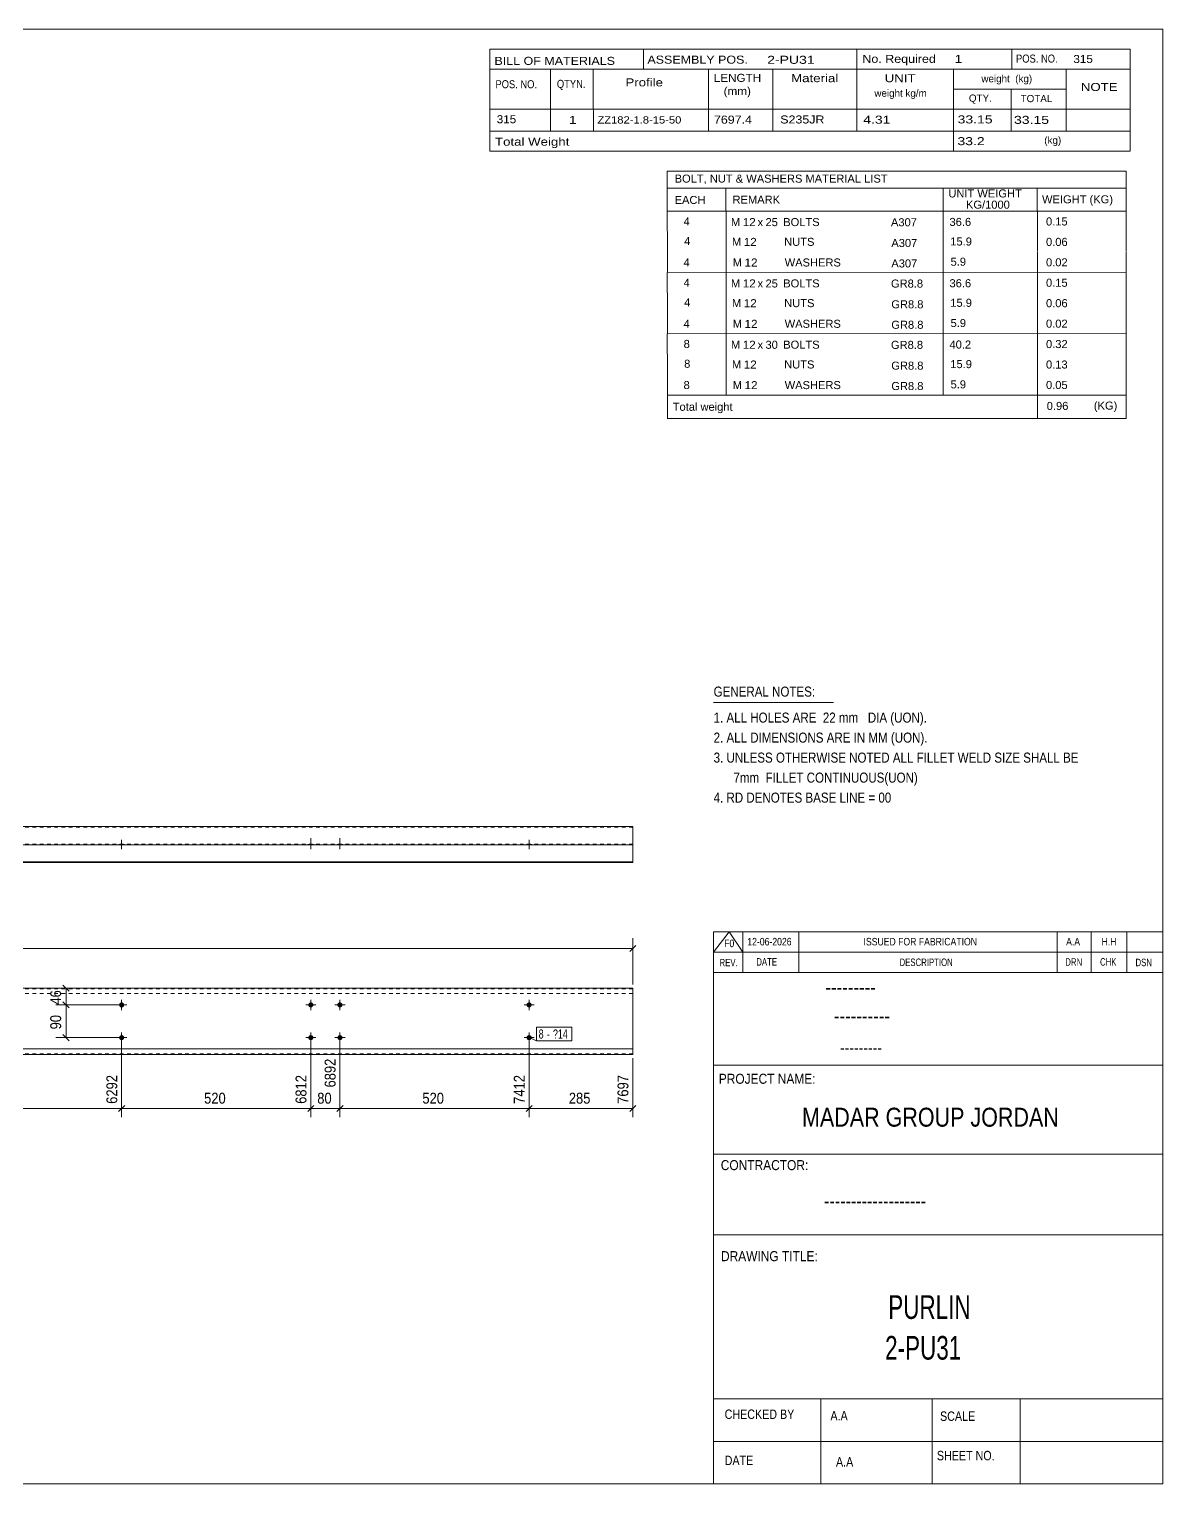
# Model space of a CAD drawing. Header units: millimetres. Extents: x 2 to 579, y 1 to 405.
# Drawn here: x 267.3 to 579, y 5 to 405 of the extents above; entities that cross this region are included whole.
import ezdxf

# ---------------------------------------------------------------- set-up
doc = ezdxf.new("R2010")
doc.units = ezdxf.units.MM
doc.linetypes.add('XKITLINE00', pattern=[0])
doc.linetypes.add('XKITLINE01', pattern=[4, 1, -1, 1, -1])
for name, color, linetype, lineweight in [('Bolt', 3, 'Continuous', 0), ('BoltMark', 7, 'Continuous', 0), ('Dimensions', 7, 'Continuous', 0), ('DrawingSheet', 5, 'Continuous', 0), ('OtherObjectType', 7, 'Continuous', 0), ('Part', 2, 'Continuous', 0)]:
    doc.layers.add(name, color=color, linetype=linetype, lineweight=lineweight)
doc.styles.add('@ARIAL_UNICODE_MS_BOLD', font='ARIAL.TTF')
doc.styles.add('ARIAL', font='ARIAL.TTF')
doc.styles.add('ARIAL_NARROW', font='ARIALN.TTF')
doc.styles.add('COMIC_SANS_MS_BOLD', font='COMICBD.TTF')
doc.styles.add('SWIS721_EX_BT', font='ARIAL.TTF')
doc.styles.add('SWISSE', font='ARIAL.TTF')

# ---------------------------------------------------------------- blocks, each defined once
blk = doc.blocks.new('*A4')
at = {"layer": 'Bolt'}
for points in [[(345.48, 136.67), (345.48, 136.63), (345.47, 136.6), (345.47, 136.56), (345.46, 136.53), (345.45, 136.5), (345.44, 136.46), (345.43, 136.43), (345.41, 136.4), (345.4, 136.37), (345.38, 136.34), (345.36, 136.31), (345.34, 136.28), (345.32, 136.26), (345.3, 136.23), (345.27, 136.2), (345.25, 136.18), (345.22, 136.16), (345.2, 136.14), (345.17, 136.12), (345.14, 136.1), (345.11, 136.08), (345.08, 136.07), (345.05, 136.05), (345.01, 136.04), (344.98, 136.03), (344.95, 136.02), (344.92, 136.01), (344.88, 136.01), (344.85, 136), (344.81, 136), (344.78, 136), (344.74, 136), (344.71, 136), (344.68, 136.01), (344.64, 136.01), (344.61, 136.02), (344.58, 136.03), (344.54, 136.04), (344.51, 136.05), (344.48, 136.07), (344.45, 136.08), (344.42, 136.1), (344.39, 136.12), (344.36, 136.14), (344.33, 136.16), (344.31, 136.18), (344.28, 136.2), (344.26, 136.23), (344.24, 136.26), (344.22, 136.28), (344.2, 136.31), (344.18, 136.34), (344.16, 136.37), (344.15, 136.4), (344.13, 136.43), (344.12, 136.46), (344.11, 136.5), (344.1, 136.53), (344.09, 136.56), (344.09, 136.6), (344.08, 136.63), (344.08, 136.67), (344.08, 136.7), (344.08, 136.73), (344.08, 136.77), (344.09, 136.8), (344.09, 136.84), (344.1, 136.87), (344.11, 136.9), (344.12, 136.94), (344.13, 136.97), (344.15, 137), (344.16, 137.03), (344.18, 137.06), (344.2, 137.09), (344.22, 137.12), (344.24, 137.14), (344.26, 137.17), (344.28, 137.19), (344.31, 137.22), (344.33, 137.24), (344.36, 137.26), (344.39, 137.28), (344.42, 137.3), (344.45, 137.32), (344.48, 137.33), (344.51, 137.35), (344.54, 137.36), (344.58, 137.37), (344.61, 137.38), (344.64, 137.39), (344.68, 137.39), (344.71, 137.4), (344.74, 137.4), (344.78, 137.4), (344.81, 137.4), (344.85, 137.4), (344.88, 137.39), (344.92, 137.39), (344.95, 137.38), (344.98, 137.37), (345.01, 137.36), (345.05, 137.35), (345.08, 137.33), (345.11, 137.32), (345.14, 137.3), (345.17, 137.28), (345.2, 137.26), (345.22, 137.24), (345.25, 137.22), (345.27, 137.19), (345.3, 137.17), (345.32, 137.14), (345.34, 137.12), (345.36, 137.09), (345.38, 137.06), (345.4, 137.03), (345.41, 137), (345.43, 136.97), (345.44, 136.94), (345.45, 136.9), (345.46, 136.87), (345.47, 136.84), (345.47, 136.8), (345.48, 136.77), (345.48, 136.73), (345.48, 136.7)], [(353.48, 136.67), (353.48, 136.63), (353.47, 136.6), (353.47, 136.56), (353.46, 136.53), (353.45, 136.5), (353.44, 136.46), (353.43, 136.43), (353.41, 136.4), (353.4, 136.37), (353.38, 136.34), (353.36, 136.31), (353.34, 136.28), (353.32, 136.26), (353.3, 136.23), (353.27, 136.2), (353.25, 136.18), (353.22, 136.16), (353.2, 136.14), (353.17, 136.12), (353.14, 136.1), (353.11, 136.08), (353.08, 136.07), (353.05, 136.05), (353.01, 136.04), (352.98, 136.03), (352.95, 136.02), (352.92, 136.01), (352.88, 136.01), (352.85, 136), (352.81, 136), (352.78, 136), (352.74, 136), (352.71, 136), (352.68, 136.01), (352.64, 136.01), (352.61, 136.02), (352.58, 136.03), (352.54, 136.04), (352.51, 136.05), (352.48, 136.07), (352.45, 136.08), (352.42, 136.1), (352.39, 136.12), (352.36, 136.14), (352.33, 136.16), (352.31, 136.18), (352.28, 136.2), (352.26, 136.23), (352.24, 136.26), (352.22, 136.28), (352.2, 136.31), (352.18, 136.34), (352.16, 136.37), (352.15, 136.4), (352.13, 136.43), (352.12, 136.46), (352.11, 136.5), (352.1, 136.53), (352.09, 136.56), (352.09, 136.6), (352.08, 136.63), (352.08, 136.67), (352.08, 136.7), (352.08, 136.73), (352.08, 136.77), (352.09, 136.8), (352.09, 136.84), (352.1, 136.87), (352.11, 136.9), (352.12, 136.94), (352.13, 136.97), (352.15, 137), (352.16, 137.03), (352.18, 137.06), (352.2, 137.09), (352.22, 137.12), (352.24, 137.14), (352.26, 137.17), (352.28, 137.19), (352.31, 137.22), (352.33, 137.24), (352.36, 137.26), (352.39, 137.28), (352.42, 137.3), (352.45, 137.32), (352.48, 137.33), (352.51, 137.35), (352.54, 137.36), (352.58, 137.37), (352.61, 137.38), (352.64, 137.39), (352.68, 137.39), (352.71, 137.4), (352.74, 137.4), (352.78, 137.4), (352.81, 137.4), (352.85, 137.4), (352.88, 137.39), (352.92, 137.39), (352.95, 137.38), (352.98, 137.37), (353.01, 137.36), (353.05, 137.35), (353.08, 137.33), (353.11, 137.32), (353.14, 137.3), (353.17, 137.28), (353.2, 137.26), (353.22, 137.24), (353.25, 137.22), (353.27, 137.19), (353.3, 137.17), (353.32, 137.14), (353.34, 137.12), (353.36, 137.09), (353.38, 137.06), (353.4, 137.03), (353.41, 137), (353.43, 136.97), (353.44, 136.94), (353.45, 136.9), (353.46, 136.87), (353.47, 136.84), (353.47, 136.8), (353.48, 136.77), (353.48, 136.73), (353.48, 136.7)], [(345.48, 127.67), (345.48, 127.63), (345.47, 127.6), (345.47, 127.56), (345.46, 127.53), (345.45, 127.5), (345.44, 127.46), (345.43, 127.43), (345.41, 127.4), (345.4, 127.37), (345.38, 127.34), (345.36, 127.31), (345.34, 127.28), (345.32, 127.26), (345.3, 127.23), (345.27, 127.2), (345.25, 127.18), (345.22, 127.16), (345.2, 127.14), (345.17, 127.12), (345.14, 127.1), (345.11, 127.08), (345.08, 127.07), (345.05, 127.05), (345.01, 127.04), (344.98, 127.03), (344.95, 127.02), (344.92, 127.01), (344.88, 127.01), (344.85, 127), (344.81, 127), (344.78, 127), (344.74, 127), (344.71, 127), (344.68, 127.01), (344.64, 127.01), (344.61, 127.02), (344.58, 127.03), (344.54, 127.04), (344.51, 127.05), (344.48, 127.07), (344.45, 127.08), (344.42, 127.1), (344.39, 127.12), (344.36, 127.14), (344.33, 127.16), (344.31, 127.18), (344.28, 127.2), (344.26, 127.23), (344.24, 127.26), (344.22, 127.28), (344.2, 127.31), (344.18, 127.34), (344.16, 127.37), (344.15, 127.4), (344.13, 127.43), (344.12, 127.46), (344.11, 127.5), (344.1, 127.53), (344.09, 127.56), (344.09, 127.6), (344.08, 127.63), (344.08, 127.67), (344.08, 127.7), (344.08, 127.73), (344.08, 127.77), (344.09, 127.8), (344.09, 127.84), (344.1, 127.87), (344.11, 127.9), (344.12, 127.94), (344.13, 127.97), (344.15, 128), (344.16, 128.03), (344.18, 128.06), (344.2, 128.09), (344.22, 128.12), (344.24, 128.14), (344.26, 128.17), (344.28, 128.19), (344.31, 128.22), (344.33, 128.24), (344.36, 128.26), (344.39, 128.28), (344.42, 128.3), (344.45, 128.32), (344.48, 128.33), (344.51, 128.35), (344.54, 128.36), (344.58, 128.37), (344.61, 128.38), (344.64, 128.39), (344.68, 128.39), (344.71, 128.4), (344.74, 128.4), (344.78, 128.4), (344.81, 128.4), (344.85, 128.4), (344.88, 128.39), (344.92, 128.39), (344.95, 128.38), (344.98, 128.37), (345.01, 128.36), (345.05, 128.35), (345.08, 128.33), (345.11, 128.32), (345.14, 128.3), (345.17, 128.28), (345.2, 128.26), (345.22, 128.24), (345.25, 128.22), (345.27, 128.19), (345.3, 128.17), (345.32, 128.14), (345.34, 128.12), (345.36, 128.09), (345.38, 128.06), (345.4, 128.03), (345.41, 128), (345.43, 127.97), (345.44, 127.94), (345.45, 127.9), (345.46, 127.87), (345.47, 127.84), (345.47, 127.8), (345.48, 127.77), (345.48, 127.73), (345.48, 127.7)], [(353.48, 127.67), (353.48, 127.63), (353.47, 127.6), (353.47, 127.56), (353.46, 127.53), (353.45, 127.5), (353.44, 127.46), (353.43, 127.43), (353.41, 127.4), (353.4, 127.37), (353.38, 127.34), (353.36, 127.31), (353.34, 127.28), (353.32, 127.26), (353.3, 127.23), (353.27, 127.2), (353.25, 127.18), (353.22, 127.16), (353.2, 127.14), (353.17, 127.12), (353.14, 127.1), (353.11, 127.08), (353.08, 127.07), (353.05, 127.05), (353.01, 127.04), (352.98, 127.03), (352.95, 127.02), (352.92, 127.01), (352.88, 127.01), (352.85, 127), (352.81, 127), (352.78, 127), (352.74, 127), (352.71, 127), (352.68, 127.01), (352.64, 127.01), (352.61, 127.02), (352.58, 127.03), (352.54, 127.04), (352.51, 127.05), (352.48, 127.07), (352.45, 127.08), (352.42, 127.1), (352.39, 127.12), (352.36, 127.14), (352.33, 127.16), (352.31, 127.18), (352.28, 127.2), (352.26, 127.23), (352.24, 127.26), (352.22, 127.28), (352.2, 127.31), (352.18, 127.34), (352.16, 127.37), (352.15, 127.4), (352.13, 127.43), (352.12, 127.46), (352.11, 127.5), (352.1, 127.53), (352.09, 127.56), (352.09, 127.6), (352.08, 127.63), (352.08, 127.67), (352.08, 127.7), (352.08, 127.73), (352.08, 127.77), (352.09, 127.8), (352.09, 127.84), (352.1, 127.87), (352.11, 127.9), (352.12, 127.94), (352.13, 127.97), (352.15, 128), (352.16, 128.03), (352.18, 128.06), (352.2, 128.09), (352.22, 128.12), (352.24, 128.14), (352.26, 128.17), (352.28, 128.19), (352.31, 128.22), (352.33, 128.24), (352.36, 128.26), (352.39, 128.28), (352.42, 128.3), (352.45, 128.32), (352.48, 128.33), (352.51, 128.35), (352.54, 128.36), (352.58, 128.37), (352.61, 128.38), (352.64, 128.39), (352.68, 128.39), (352.71, 128.4), (352.74, 128.4), (352.78, 128.4), (352.81, 128.4), (352.85, 128.4), (352.88, 128.39), (352.92, 128.39), (352.95, 128.38), (352.98, 128.37), (353.01, 128.36), (353.05, 128.35), (353.08, 128.33), (353.11, 128.32), (353.14, 128.3), (353.17, 128.28), (353.2, 128.26), (353.22, 128.24), (353.25, 128.22), (353.27, 128.19), (353.3, 128.17), (353.32, 128.14), (353.34, 128.12), (353.36, 128.09), (353.38, 128.06), (353.4, 128.03), (353.41, 128), (353.43, 127.97), (353.44, 127.94), (353.45, 127.9), (353.46, 127.87), (353.47, 127.84), (353.47, 127.8), (353.48, 127.77), (353.48, 127.73), (353.48, 127.7)]]:
    blk.add_hatch(color=3, dxfattribs=at).paths.add_polyline_path(points, flags=17)
at = {"layer": 'Bolt', "color": 3, "linetype": 'XKITLINE00', "lineweight": 0}
for p, q in [((346.18, 136.7), (343.38, 136.7)), ((344.78, 138.1), (344.78, 135.3)), ((354.18, 136.7), (351.38, 136.7)), ((352.78, 138.1), (352.78, 135.3)), ((344.78, 129.1), (344.78, 126.3)), ((352.78, 129.1), (352.78, 126.3)), ((346.18, 127.7), (343.38, 127.7)), ((354.18, 127.7), (351.38, 127.7))]:
    blk.add_line(p, q, dxfattribs=at)
blk = doc.blocks.new('*A5')
at = {"layer": 'Bolt'}
for points in [[(293.48, 136.67), (293.48, 136.63), (293.47, 136.6), (293.47, 136.56), (293.46, 136.53), (293.45, 136.5), (293.44, 136.46), (293.43, 136.43), (293.41, 136.4), (293.4, 136.37), (293.38, 136.34), (293.36, 136.31), (293.34, 136.28), (293.32, 136.26), (293.3, 136.23), (293.27, 136.2), (293.25, 136.18), (293.22, 136.16), (293.2, 136.14), (293.17, 136.12), (293.14, 136.1), (293.11, 136.08), (293.08, 136.07), (293.05, 136.05), (293.01, 136.04), (292.98, 136.03), (292.95, 136.02), (292.92, 136.01), (292.88, 136.01), (292.85, 136), (292.81, 136), (292.78, 136), (292.74, 136), (292.71, 136), (292.68, 136.01), (292.64, 136.01), (292.61, 136.02), (292.58, 136.03), (292.54, 136.04), (292.51, 136.05), (292.48, 136.07), (292.45, 136.08), (292.42, 136.1), (292.39, 136.12), (292.36, 136.14), (292.33, 136.16), (292.31, 136.18), (292.28, 136.2), (292.26, 136.23), (292.24, 136.26), (292.22, 136.28), (292.2, 136.31), (292.18, 136.34), (292.16, 136.37), (292.15, 136.4), (292.13, 136.43), (292.12, 136.46), (292.11, 136.5), (292.1, 136.53), (292.09, 136.56), (292.09, 136.6), (292.08, 136.63), (292.08, 136.67), (292.08, 136.7), (292.08, 136.73), (292.08, 136.77), (292.09, 136.8), (292.09, 136.84), (292.1, 136.87), (292.11, 136.9), (292.12, 136.94), (292.13, 136.97), (292.15, 137), (292.16, 137.03), (292.18, 137.06), (292.2, 137.09), (292.22, 137.12), (292.24, 137.14), (292.26, 137.17), (292.28, 137.19), (292.31, 137.22), (292.33, 137.24), (292.36, 137.26), (292.39, 137.28), (292.42, 137.3), (292.45, 137.32), (292.48, 137.33), (292.51, 137.35), (292.54, 137.36), (292.58, 137.37), (292.61, 137.38), (292.64, 137.39), (292.68, 137.39), (292.71, 137.4), (292.74, 137.4), (292.78, 137.4), (292.81, 137.4), (292.85, 137.4), (292.88, 137.39), (292.92, 137.39), (292.95, 137.38), (292.98, 137.37), (293.01, 137.36), (293.05, 137.35), (293.08, 137.33), (293.11, 137.32), (293.14, 137.3), (293.17, 137.28), (293.2, 137.26), (293.22, 137.24), (293.25, 137.22), (293.27, 137.19), (293.3, 137.17), (293.32, 137.14), (293.34, 137.12), (293.36, 137.09), (293.38, 137.06), (293.4, 137.03), (293.41, 137), (293.43, 136.97), (293.44, 136.94), (293.45, 136.9), (293.46, 136.87), (293.47, 136.84), (293.47, 136.8), (293.48, 136.77), (293.48, 136.73), (293.48, 136.7)], [(405.48, 136.67), (405.48, 136.63), (405.47, 136.6), (405.47, 136.56), (405.46, 136.53), (405.45, 136.5), (405.44, 136.46), (405.43, 136.43), (405.41, 136.4), (405.4, 136.37), (405.38, 136.34), (405.36, 136.31), (405.34, 136.28), (405.32, 136.26), (405.3, 136.23), (405.27, 136.2), (405.25, 136.18), (405.22, 136.16), (405.2, 136.14), (405.17, 136.12), (405.14, 136.1), (405.11, 136.08), (405.08, 136.07), (405.05, 136.05), (405.01, 136.04), (404.98, 136.03), (404.95, 136.02), (404.92, 136.01), (404.88, 136.01), (404.85, 136), (404.81, 136), (404.78, 136), (404.74, 136), (404.71, 136), (404.68, 136.01), (404.64, 136.01), (404.61, 136.02), (404.58, 136.03), (404.54, 136.04), (404.51, 136.05), (404.48, 136.07), (404.45, 136.08), (404.42, 136.1), (404.39, 136.12), (404.36, 136.14), (404.33, 136.16), (404.31, 136.18), (404.28, 136.2), (404.26, 136.23), (404.24, 136.26), (404.22, 136.28), (404.2, 136.31), (404.18, 136.34), (404.16, 136.37), (404.15, 136.4), (404.13, 136.43), (404.12, 136.46), (404.11, 136.5), (404.1, 136.53), (404.09, 136.56), (404.09, 136.6), (404.08, 136.63), (404.08, 136.67), (404.08, 136.7), (404.08, 136.73), (404.08, 136.77), (404.09, 136.8), (404.09, 136.84), (404.1, 136.87), (404.11, 136.9), (404.12, 136.94), (404.13, 136.97), (404.15, 137), (404.16, 137.03), (404.18, 137.06), (404.2, 137.09), (404.22, 137.12), (404.24, 137.14), (404.26, 137.17), (404.28, 137.19), (404.31, 137.22), (404.33, 137.24), (404.36, 137.26), (404.39, 137.28), (404.42, 137.3), (404.45, 137.32), (404.48, 137.33), (404.51, 137.35), (404.54, 137.36), (404.58, 137.37), (404.61, 137.38), (404.64, 137.39), (404.68, 137.39), (404.71, 137.4), (404.74, 137.4), (404.78, 137.4), (404.81, 137.4), (404.85, 137.4), (404.88, 137.39), (404.92, 137.39), (404.95, 137.38), (404.98, 137.37), (405.01, 137.36), (405.05, 137.35), (405.08, 137.33), (405.11, 137.32), (405.14, 137.3), (405.17, 137.28), (405.2, 137.26), (405.22, 137.24), (405.25, 137.22), (405.27, 137.19), (405.3, 137.17), (405.32, 137.14), (405.34, 137.12), (405.36, 137.09), (405.38, 137.06), (405.4, 137.03), (405.41, 137), (405.43, 136.97), (405.44, 136.94), (405.45, 136.9), (405.46, 136.87), (405.47, 136.84), (405.47, 136.8), (405.48, 136.77), (405.48, 136.73), (405.48, 136.7)], [(293.48, 127.67), (293.48, 127.63), (293.47, 127.6), (293.47, 127.56), (293.46, 127.53), (293.45, 127.5), (293.44, 127.46), (293.43, 127.43), (293.41, 127.4), (293.4, 127.37), (293.38, 127.34), (293.36, 127.31), (293.34, 127.28), (293.32, 127.26), (293.3, 127.23), (293.27, 127.2), (293.25, 127.18), (293.22, 127.16), (293.2, 127.14), (293.17, 127.12), (293.14, 127.1), (293.11, 127.08), (293.08, 127.07), (293.05, 127.05), (293.01, 127.04), (292.98, 127.03), (292.95, 127.02), (292.92, 127.01), (292.88, 127.01), (292.85, 127), (292.81, 127), (292.78, 127), (292.74, 127), (292.71, 127), (292.68, 127.01), (292.64, 127.01), (292.61, 127.02), (292.58, 127.03), (292.54, 127.04), (292.51, 127.05), (292.48, 127.07), (292.45, 127.08), (292.42, 127.1), (292.39, 127.12), (292.36, 127.14), (292.33, 127.16), (292.31, 127.18), (292.28, 127.2), (292.26, 127.23), (292.24, 127.26), (292.22, 127.28), (292.2, 127.31), (292.18, 127.34), (292.16, 127.37), (292.15, 127.4), (292.13, 127.43), (292.12, 127.46), (292.11, 127.5), (292.1, 127.53), (292.09, 127.56), (292.09, 127.6), (292.08, 127.63), (292.08, 127.67), (292.08, 127.7), (292.08, 127.73), (292.08, 127.77), (292.09, 127.8), (292.09, 127.84), (292.1, 127.87), (292.11, 127.9), (292.12, 127.94), (292.13, 127.97), (292.15, 128), (292.16, 128.03), (292.18, 128.06), (292.2, 128.09), (292.22, 128.12), (292.24, 128.14), (292.26, 128.17), (292.28, 128.19), (292.31, 128.22), (292.33, 128.24), (292.36, 128.26), (292.39, 128.28), (292.42, 128.3), (292.45, 128.32), (292.48, 128.33), (292.51, 128.35), (292.54, 128.36), (292.58, 128.37), (292.61, 128.38), (292.64, 128.39), (292.68, 128.39), (292.71, 128.4), (292.74, 128.4), (292.78, 128.4), (292.81, 128.4), (292.85, 128.4), (292.88, 128.39), (292.92, 128.39), (292.95, 128.38), (292.98, 128.37), (293.01, 128.36), (293.05, 128.35), (293.08, 128.33), (293.11, 128.32), (293.14, 128.3), (293.17, 128.28), (293.2, 128.26), (293.22, 128.24), (293.25, 128.22), (293.27, 128.19), (293.3, 128.17), (293.32, 128.14), (293.34, 128.12), (293.36, 128.09), (293.38, 128.06), (293.4, 128.03), (293.41, 128), (293.43, 127.97), (293.44, 127.94), (293.45, 127.9), (293.46, 127.87), (293.47, 127.84), (293.47, 127.8), (293.48, 127.77), (293.48, 127.73), (293.48, 127.7)], [(405.48, 127.67), (405.48, 127.63), (405.47, 127.6), (405.47, 127.56), (405.46, 127.53), (405.45, 127.5), (405.44, 127.46), (405.43, 127.43), (405.41, 127.4), (405.4, 127.37), (405.38, 127.34), (405.36, 127.31), (405.34, 127.28), (405.32, 127.26), (405.3, 127.23), (405.27, 127.2), (405.25, 127.18), (405.22, 127.16), (405.2, 127.14), (405.17, 127.12), (405.14, 127.1), (405.11, 127.08), (405.08, 127.07), (405.05, 127.05), (405.01, 127.04), (404.98, 127.03), (404.95, 127.02), (404.92, 127.01), (404.88, 127.01), (404.85, 127), (404.81, 127), (404.78, 127), (404.74, 127), (404.71, 127), (404.68, 127.01), (404.64, 127.01), (404.61, 127.02), (404.58, 127.03), (404.54, 127.04), (404.51, 127.05), (404.48, 127.07), (404.45, 127.08), (404.42, 127.1), (404.39, 127.12), (404.36, 127.14), (404.33, 127.16), (404.31, 127.18), (404.28, 127.2), (404.26, 127.23), (404.24, 127.26), (404.22, 127.28), (404.2, 127.31), (404.18, 127.34), (404.16, 127.37), (404.15, 127.4), (404.13, 127.43), (404.12, 127.46), (404.11, 127.5), (404.1, 127.53), (404.09, 127.56), (404.09, 127.6), (404.08, 127.63), (404.08, 127.67), (404.08, 127.7), (404.08, 127.73), (404.08, 127.77), (404.09, 127.8), (404.09, 127.84), (404.1, 127.87), (404.11, 127.9), (404.12, 127.94), (404.13, 127.97), (404.15, 128), (404.16, 128.03), (404.18, 128.06), (404.2, 128.09), (404.22, 128.12), (404.24, 128.14), (404.26, 128.17), (404.28, 128.19), (404.31, 128.22), (404.33, 128.24), (404.36, 128.26), (404.39, 128.28), (404.42, 128.3), (404.45, 128.32), (404.48, 128.33), (404.51, 128.35), (404.54, 128.36), (404.58, 128.37), (404.61, 128.38), (404.64, 128.39), (404.68, 128.39), (404.71, 128.4), (404.74, 128.4), (404.78, 128.4), (404.81, 128.4), (404.85, 128.4), (404.88, 128.39), (404.92, 128.39), (404.95, 128.38), (404.98, 128.37), (405.01, 128.36), (405.05, 128.35), (405.08, 128.33), (405.11, 128.32), (405.14, 128.3), (405.17, 128.28), (405.2, 128.26), (405.22, 128.24), (405.25, 128.22), (405.27, 128.19), (405.3, 128.17), (405.32, 128.14), (405.34, 128.12), (405.36, 128.09), (405.38, 128.06), (405.4, 128.03), (405.41, 128), (405.43, 127.97), (405.44, 127.94), (405.45, 127.9), (405.46, 127.87), (405.47, 127.84), (405.47, 127.8), (405.48, 127.77), (405.48, 127.73), (405.48, 127.7)]]:
    blk.add_hatch(color=3, dxfattribs=at).paths.add_polyline_path(points, flags=17)
at = {"layer": 'Bolt', "color": 3, "linetype": 'XKITLINE00', "lineweight": 0}
for p, q in [((294.18, 136.7), (291.38, 136.7)), ((292.78, 138.1), (292.78, 135.3)), ((406.18, 136.7), (403.38, 136.7)), ((404.78, 138.1), (404.78, 135.3)), ((292.78, 129.1), (292.78, 126.3)), ((404.78, 129.1), (404.78, 126.3)), ((294.18, 127.7), (291.38, 127.7)), ((406.18, 127.7), (403.38, 127.7))]:
    blk.add_line(p, q, dxfattribs=at)
blk = doc.blocks.new('*A6')
at = {"layer": 'Part'}
blk.add_hatch(color=2, dxfattribs=at).paths.add_polyline_path([(46.7, 142.7), (48.3, 142.7), (47.5, 141.3)], flags=17)
at = {"layer": 'Part', "color": 2, "linetype": 'XKITLINE00', "lineweight": 0}
for p, q in [((17.5, 141.3), (17.5, 123.1)), ((49.9, 141.3), (17.5, 141.3)), ((47.5, 141.3), (46.7, 142.7)), ((46.7, 142.7), (48.3, 142.7)), ((48.3, 142.7), (47.5, 141.3)), ((124.99, 141.3), (50, 141.3)), ((192.09, 141.3), (125.09, 141.3)), ((259.18, 141.3), (192.19, 141.3)), ((433.28, 141.3), (259.28, 141.3)), ((433.28, 141.3), (433.28, 123.1)), ((49.9, 124.6), (17.5, 124.6)), ((124.99, 124.6), (50, 124.6)), ((192.09, 124.6), (125.09, 124.6)), ((259.18, 124.6), (192.19, 124.6)), ((433.28, 124.6), (259.28, 124.6)), ((17.5, 123.1), (49.9, 123.1)), ((50, 123.1), (124.99, 123.1)), ((125.09, 123.1), (192.09, 123.1)), ((192.19, 123.1), (259.18, 123.1)), ((259.28, 123.1), (433.28, 123.1))]:
    blk.add_line(p, q, dxfattribs=at)
at = {"layer": 'Part', "color": 7, "linetype": 'XKITLINE01', "lineweight": 0}
for p, q in [((49.9, 141.12), (17.5, 141.12)), ((124.99, 141.12), (50, 141.12)), ((192.09, 141.12), (125.09, 141.12)), ((259.18, 141.12), (192.19, 141.12)), ((433.28, 141.12), (259.28, 141.12)), ((49.9, 139.8), (17.5, 139.8)), ((124.99, 139.8), (50, 139.8)), ((192.09, 139.8), (125.09, 139.8)), ((259.18, 139.8), (192.19, 139.8)), ((433.28, 139.8), (259.28, 139.8)), ((49.9, 123.28), (17.5, 123.28)), ((124.99, 123.28), (50, 123.28)), ((192.09, 123.28), (125.09, 123.28)), ((259.18, 123.28), (192.19, 123.28)), ((433.28, 123.28), (259.28, 123.28))]:
    blk.add_line(p, q, dxfattribs=at)
at = {"layer": 'Part', "color": 2, "linetype": 'XKITLINE00', "lineweight": 0}
blk.add_circle((47.5, 142.2), 1, dxfattribs=at)
blk = doc.blocks.new('*A10')
at = {"layer": 'Bolt'}
for points in [[(344.08, 180.72), (344.08, 180.9), (345.48, 180.9), (345.48, 180.72)], [(344.08, 180.72), (344.08, 180.9), (345.48, 180.9), (345.48, 180.72)], [(352.08, 180.72), (352.08, 180.9), (353.48, 180.9), (353.48, 180.72)], [(352.08, 180.72), (352.08, 180.9), (353.48, 180.9), (353.48, 180.72)]]:
    blk.add_hatch(color=3, dxfattribs=at).paths.add_polyline_path(points, flags=17)
at = {"layer": 'Bolt', "color": 3, "linetype": 'XKITLINE00', "lineweight": 0}
for p, q in [((344.08, 180.9), (344.08, 180.72)), ((344.08, 180.9), (344.08, 180.72)), ((344.78, 182.56), (344.78, 179.56)), ((344.78, 182.56), (344.78, 179.56)), ((345.48, 180.9), (345.48, 180.72)), ((345.48, 180.9), (345.48, 180.72)), ((352.08, 180.9), (352.08, 180.72)), ((352.08, 180.9), (352.08, 180.72)), ((352.78, 182.56), (352.78, 179.56)), ((352.78, 182.56), (352.78, 179.56)), ((353.48, 180.9), (353.48, 180.72)), ((353.48, 180.9), (353.48, 180.72))]:
    blk.add_line(p, q, dxfattribs=at)
blk = doc.blocks.new('*A11')
at = {"layer": 'Bolt'}
for points in [[(292.08, 180.72), (292.08, 180.9), (293.48, 180.9), (293.48, 180.72)], [(292.08, 180.72), (292.08, 180.9), (293.48, 180.9), (293.48, 180.72)], [(404.08, 180.72), (404.08, 180.9), (405.48, 180.9), (405.48, 180.72)], [(404.08, 180.72), (404.08, 180.9), (405.48, 180.9), (405.48, 180.72)]]:
    blk.add_hatch(color=3, dxfattribs=at).paths.add_polyline_path(points, flags=17)
at = {"layer": 'Bolt', "color": 3, "linetype": 'XKITLINE00', "lineweight": 0}
for p, q in [((292.08, 180.9), (292.08, 180.72)), ((292.08, 180.9), (292.08, 180.72)), ((292.78, 182.06), (292.78, 179.56)), ((292.78, 182.06), (292.78, 179.56)), ((293.48, 180.9), (293.48, 180.72)), ((293.48, 180.9), (293.48, 180.72)), ((404.08, 180.9), (404.08, 180.72)), ((404.08, 180.9), (404.08, 180.72)), ((404.78, 182.06), (404.78, 179.56)), ((404.78, 182.06), (404.78, 179.56)), ((405.48, 180.9), (405.48, 180.72)), ((405.48, 180.9), (405.48, 180.72))]:
    blk.add_line(p, q, dxfattribs=at)
blk = doc.blocks.new('*A12')
at = {"layer": 'Part'}
blk.add_hatch(color=2, dxfattribs=at).paths.add_polyline_path([(46.7, 182.21), (48.3, 182.21), (47.5, 180.81)], flags=17)
at = {"layer": 'Part', "color": 2, "linetype": 'XKITLINE00', "lineweight": 0}
for p, q in [((17.5, 176.08), (17.5, 185.72)), ((49.9, 185.72), (17.5, 185.72)), ((124.99, 185.72), (50, 185.72)), ((192.09, 185.72), (125.09, 185.72)), ((259.18, 185.72), (192.19, 185.72)), ((433.28, 185.72), (259.28, 185.72)), ((433.28, 185.72), (433.28, 176.08)), ((49.9, 180.72), (17.5, 180.72)), ((47.5, 180.81), (46.7, 182.21)), ((46.7, 182.21), (48.3, 182.21)), ((48.3, 182.21), (47.5, 180.81)), ((124.99, 180.72), (50, 180.72)), ((192.09, 180.72), (125.09, 180.72)), ((259.18, 180.72), (192.19, 180.72)), ((433.28, 180.72), (259.28, 180.72)), ((17.5, 175.9), (17.5, 176.08)), ((17.5, 176.08), (49.9, 176.08)), ((50, 176.08), (124.99, 176.08)), ((125.09, 176.08), (192.09, 176.08)), ((192.19, 176.08), (259.18, 176.08)), ((259.28, 176.08), (433.28, 176.08)), ((433.28, 176.08), (433.28, 175.9)), ((49.9, 175.9), (17.5, 175.9)), ((124.99, 175.9), (50, 175.9)), ((192.09, 175.9), (125.09, 175.9)), ((259.18, 175.9), (192.19, 175.9)), ((433.28, 175.9), (259.28, 175.9))]:
    blk.add_line(p, q, dxfattribs=at)
at = {"layer": 'Part', "color": 7, "linetype": 'XKITLINE01', "lineweight": 0}
for p, q in [((49.9, 185.54), (17.5, 185.54)), ((124.99, 185.54), (50, 185.54)), ((192.09, 185.54), (125.09, 185.54)), ((259.18, 185.54), (192.19, 185.54)), ((433.28, 185.54), (259.28, 185.54)), ((49.9, 180.9), (17.5, 180.9)), ((124.99, 180.9), (50, 180.9)), ((192.09, 180.9), (125.09, 180.9)), ((259.18, 180.9), (192.19, 180.9)), ((433.28, 180.9), (259.28, 180.9))]:
    blk.add_line(p, q, dxfattribs=at)
at = {"layer": 'Part', "color": 2, "linetype": 'XKITLINE00', "lineweight": 0}
blk.add_circle((47.5, 181.71), 1, dxfattribs=at)
blk = doc.blocks.new('*A13')
at = {"layer": 'DrawingSheet', "color": 5, "linetype": 'XKITLINE00', "lineweight": 0}
for p, q in [((579, 405), (5, 405)), ((5, 405), (5, 5)), ((579, 5), (579, 405)), ((5, 5), (579, 5))]:
    blk.add_line(p, q, dxfattribs=at)
at = {"layer": 'DrawingSheet', "color": 5, "style": 'ARIAL', "width": 0.85}
blk.add_text('Tekla structures', height=2, rotation=90, dxfattribs=at).set_placement((4.5, 5.5))
blk = doc.blocks.new('*A14')
at = {"layer": 'OtherObjectType', "color": 7, "linetype": 'XKITLINE00', "lineweight": 0}
for p, q in [((442.76, 365.95), (442.75, 354.95)), ((442.76, 365.95), (568.88, 365.95)), ((568.88, 365.95), (568.88, 354.95)), ((442.75, 361.3), (568.88, 361.3)), ((458.87, 361.31), (458.87, 354.95)), ((518.57, 361.31), (518.57, 354.95)), ((544.47, 361.29), (544.47, 354.95)), ((442.76, 354.92), (442.76, 349.42)), ((442.77, 354.95), (568.88, 354.95)), ((458.92, 354.95), (458.92, 349.33)), ((518.57, 354.95), (518.57, 349.33)), ((544.5, 354.95), (544.5, 349.45)), ((568.88, 354.95), (568.88, 349.45)), ((442.79, 349.33), (442.79, 343.72)), ((458.95, 349.33), (458.95, 343.71)), ((518.57, 349.33), (518.57, 343.71)), ((544.5, 349.33), (544.5, 343.83)), ((568.88, 349.33), (568.88, 343.83)), ((442.79, 343.7), (442.79, 338.13)), ((458.95, 343.71), (458.95, 338.09)), ((518.57, 343.71), (518.57, 338.09)), ((544.5, 343.71), (544.5, 338.1)), ((568.88, 343.71), (568.88, 338.1)), ((568.88, 338.1), (442.75, 338.13)), ((442.76, 338.06), (442.76, 332.56)), ((458.92, 338.09), (458.92, 332.47)), ((518.57, 338.09), (518.57, 332.47)), ((544.5, 338.09), (544.5, 332.59)), ((568.88, 338.09), (568.88, 332.59)), ((442.79, 332.47), (442.79, 326.86)), ((458.95, 332.47), (458.95, 326.86)), ((518.57, 332.47), (518.57, 326.86)), ((544.5, 332.47), (544.5, 326.97)), ((568.88, 332.47), (568.88, 326.97)), ((442.79, 326.84), (442.79, 321.27)), ((458.95, 326.85), (458.95, 321.24)), ((518.57, 326.86), (518.57, 321.24)), ((544.5, 326.85), (544.5, 321.25)), ((568.88, 326.85), (568.88, 321.24)), ((568.88, 321.24), (442.75, 321.27)), ((442.76, 321.21), (442.76, 315.71)), ((458.92, 321.23), (458.92, 315.62)), ((518.57, 321.24), (518.57, 315.62)), ((544.5, 321.23), (544.5, 315.73)), ((568.88, 321.24), (568.88, 315.74)), ((442.79, 315.62), (442.79, 310)), ((458.95, 315.62), (458.95, 310)), ((518.57, 315.62), (518.57, 310)), ((544.5, 315.61), (544.5, 310.11)), ((568.88, 315.62), (568.88, 310.12)), ((442.79, 309.98), (442.79, 304.42)), ((458.95, 310), (458.95, 304.38)), ((518.57, 310), (518.57, 304.38)), ((544.5, 310), (544.5, 304.39)), ((568.88, 310), (568.88, 304.39)), ((568.88, 304.39), (442.75, 304.42)), ((442.78, 304.38), (442.78, 297.97)), ((442.85, 304.38), (568.87, 304.38)), ((544.5, 304.35), (544.5, 297.93)), ((568.87, 304.35), (568.87, 297.94)), ((442.77, 297.93), (568.87, 297.93))]:
    blk.add_line(p, q, dxfattribs=at)
at = {"layer": 'OtherObjectType', "color": 7, "style": 'ARIAL_NARROW'}
for s, width, p in [('BOLT, NUT & WASHERS MATERIAL LIST', 1.211571, (444.79, 362.79)), ('UNIT WEIGHT', 1.211571, (520.03, 358.72)), ('EACH', 1.211571, (444.78, 356.92)), ('REMARK', 1.211571, (460.7, 357.01)), (' KG/1000', 1.211571, (524.02, 355.63)), ('WEIGHT (KG)', 1.211571, (545.78, 357.1)), ('4', 1.211571, (447.26, 351.05)), ('M', 1.211571, (460.26, 350.85)), ('12', 1.275, (463.5, 350.83)), ('x', 1.211571, (467.58, 350.83)), ('25', 1.211571, (469.76, 350.82)), ('BOLTS', 1.211571, (474.63, 350.84)), ('A307', 1.211571, (504.25, 350.79)), ('36.6', 1.211571, (520.34, 350.88)), ('0.15', 1.211571, (546.87, 351.01)), ('4', 1.211571, (447.4, 345.61)), ('M', 1.211571, (460.54, 345.41)), ('12', 1.275, (463.78, 345.39)), ('NUTS', 1.211571, (474.91, 345.41)), ('A307', 1.211571, (504.35, 345.09)), ('15.9', 1.211571, (520.56, 345.5)), ('0.06', 1.211571, (546.87, 345.39)), ('4', 1.211571, (447.24, 339.74)), ('M', 1.211571, (460.76, 339.74)), ('12', 1.275, (464, 339.72)), ('WASHERS', 1.211571, (475.04, 339.73)), ('A307', 1.211571, (504.35, 339.47)), ('5.9', 1.211571, (520.64, 339.94)), ('0.02', 1.211571, (546.87, 339.78)), ('4', 1.211571, (447.26, 334.2)), ('M', 1.211571, (460.26, 333.99)), ('12', 1.275, (463.5, 333.97)), ('25', 1.211571, (469.76, 333.96)), ('BOLTS', 1.211571, (474.63, 333.98)), ('GR8.8', 1.211571, (504.25, 333.93)), ('36.6', 1.211571, (520.34, 334.02)), ('0.15', 1.211571, (546.87, 334.16)), ('x', 1.211571, (467.58, 333.97)), ('4', 1.211571, (447.4, 328.75)), ('M', 1.211571, (460.54, 328.56)), ('12', 1.275, (463.78, 328.54)), ('NUTS', 1.211571, (474.91, 328.55)), ('GR8.8', 1.211571, (504.35, 328.23)), ('15.9', 1.211571, (520.56, 328.65)), ('0.06', 1.211571, (546.87, 328.54)), ('4', 1.211571, (447.24, 322.88)), ('M', 1.211571, (460.76, 322.88)), ('12', 1.275, (464, 322.86)), ('WASHERS', 1.211571, (475.04, 322.88)), ('GR8.8', 1.211571, (504.35, 322.61)), ('5.9', 1.211571, (520.64, 323.08)), ('0.02', 1.211571, (546.87, 322.92)), ('8', 1.211571, (447.26, 317.34)), ('M', 1.211571, (460.26, 317.13)), ('12', 1.275, (463.5, 317.11)), ('x', 1.211571, (467.58, 317.12)), ('30', 1.211571, (469.76, 317.11)), ('BOLTS', 1.211571, (474.63, 317.13)), ('GR8.8', 1.211571, (504.25, 317.08)), ('40.2', 1.211571, (520.34, 317.17)), ('0.32', 1.211571, (546.87, 317.3)), ('8', 1.211571, (447.4, 311.89)), ('M', 1.211571, (460.54, 311.7)), ('12', 1.275, (463.78, 311.68)), ('NUTS', 1.211571, (474.91, 311.69)), ('GR8.8', 1.211571, (504.35, 311.37)), ('15.9', 1.211571, (520.56, 311.79)), ('0.13', 1.211571, (546.87, 311.68)), ('8', 1.211571, (447.24, 306.03)), ('M', 1.211571, (460.76, 306.03)), ('12', 1.275, (464, 306)), ('WASHERS', 1.211571, (475.04, 306.02)), ('5.9', 1.211571, (520.64, 306.22)), ('0.05', 1.211571, (546.87, 306.06)), ('GR8.8', 1.211571, (504.35, 305.76)), ('Total weight', 1.211571, (444.26, 300.06)), ('0.96', 1.211571, (547.07, 300.29)), ('(KG)', 1.211571, (560.02, 300.38))]:
    blk.add_text(s, height=2.2, dxfattribs=dict(at, width=width)).set_placement(p)
blk = doc.blocks.new('*A15')
at = {"layer": 'OtherObjectType', "color": 7, "linetype": 'XKITLINE00', "lineweight": 0}
blk.add_line((455.5, 219.82), (488.5, 219.82), dxfattribs=at)
at = {"layer": 'OtherObjectType', "color": 7, "style": 'ARIAL_NARROW', "width": 1.008832}
for s, p in [('GENERAL NOTES:', (455.5, 221.47)), ('1. ALL HOLES ARE  22 mm   DIA (UON).', (455.5, 214.32)), ('2. ALL DIMENSIONS ARE IN MM (UON).', (455.5, 208.82)), ('3. UNLESS OTHERWISE NOTED ALL FILLET WELD SIZE SHALL BE', (455.5, 203.32)), ('7mm  FILLET CONTINUOUS(UON)', (460.95, 197.82)), ('4. RD DENOTES BASE LINE = 00', (455.5, 192.32))]:
    blk.add_text(s, height=2.75, dxfattribs=at).set_placement(p)
blk = doc.blocks.new('*A16')
at = {"layer": 'OtherObjectType', "color": 7, "linetype": 'XKITLINE00', "lineweight": 0}
for p, q in [((455.5, 156.76), (579, 156.76)), ((455.5, 151.21), (459.82, 156.76)), ((455.5, 151.21), (455.5, 156.76)), ((459.82, 156.76), (463.53, 151.21)), ((463.53, 151.21), (463.53, 156.76)), ((478.97, 151.21), (478.97, 156.76)), ((549.98, 151.21), (549.98, 156.76)), ((559.24, 151.21), (559.24, 156.76)), ((569.12, 151.21), (569.12, 156.76)), ((579, 151.21), (579, 156.76)), ((455.5, 151.21), (579, 151.21)), ((455.5, 145.65), (455.5, 151.21)), ((459.21, 151.21), (579, 151.21)), ((463.53, 145.65), (463.53, 151.21)), ((478.97, 145.65), (478.97, 151.21)), ((549.98, 145.65), (549.98, 151.21)), ((559.24, 145.65), (559.24, 151.21)), ((569.12, 145.65), (569.12, 151.21)), ((579, 145.65), (579, 151.21))]:
    blk.add_line(p, q, dxfattribs=at)
at = {"layer": 'OtherObjectType', "color": 7, "style": 'ARIAL_NARROW'}
for s, height, width, p in [('F0', 2.058, 1.008832, (458.4, 152.59)), ('12-06-2026', 2.058, 1.008832, (464.76, 153.06)), ('ISSUED FOR FABRICATION', 2.0583, 1.008832, (496.71, 153.06)), ('A.A', 2.058, 1.008832, (552.4, 153.06)), ('H.H', 2.058, 1.008832, (562.13, 153.06)), ('REV.', 2.058, 0.907949, (457.13, 147.31)), ('DATE', 2.058, 0.907949, (467.23, 147.5)), ('DESCRIPTION', 2.0583, 0.907949, (506.61, 147.39)), ('DRN', 2.058, 0.907949, (552.17, 147.47)), ('CHK', 2.058, 0.907949, (561.72, 147.5)), ('DSN', 2.058, 0.907949, (571.47, 147.35))]:
    blk.add_text(s, height=height, dxfattribs=dict(at, width=width)).set_placement(p)
blk = doc.blocks.new('*A18')
at = {"layer": 'OtherObjectType', "color": 2, "linetype": 'XKITLINE00', "lineweight": 0}
for p, q in [((455.5, 145.65), (579, 145.65)), ((455.5, 5), (455.5, 145.64)), ((578.98, 145.64), (579, 5)), ((579, 120.14), (455.5, 120.14)), ((455.5, 95.63), (579, 95.63)), ((579, 73.49), (455.5, 73.49)), ((579, 28.4), (455.5, 28.4)), ((484.94, 28.4), (484.94, 5)), ((515.62, 5), (515.62, 28.4)), ((539.75, 5), (539.75, 28.4)), ((579, 16.7), (455.5, 16.7)), ((579, 5), (455.5, 5))]:
    blk.add_line(p, q, dxfattribs=at)
at = {"layer": 'OtherObjectType', "color": 4, "style": '@ARIAL_UNICODE_MS_BOLD', "width": 0.85}
blk.add_text('---------', height=3.9, dxfattribs=at).set_placement((486.23, 139.59))
at = {"layer": 'OtherObjectType', "color": 7, "style": 'ARIAL', "width": 0.85}
for s, height, p in [('----------', 3.9, (488.56, 131.77)), ('---------', 3.25, (490.21, 123.31))]:
    blk.add_text(s, height=height, dxfattribs=at).set_placement(p)
at = {"layer": 'OtherObjectType', "color": 3, "width": 0.85}
for s, style, p in [('PROJECT NAME:', 'SWIS721_EX_BT', (456.92, 115.01)), ('CONTRACTOR:', 'SWISSE', (457.47, 91.27)), ('DRAWING TITLE:', 'SWIS721_EX_BT', (457.53, 66.24))]:
    blk.add_text(s, height=2.7618, dxfattribs=dict(at, style=style)).set_placement(p)
at = {"layer": 'OtherObjectType', "color": 7, "width": 0.85}
for s, height, p in [('MADAR GROUP JORDAN', 5.2, (479.79, 103.23)), ('CHECKED BY', 2.592, (458.53, 22.86)), ('A.A', 2.592, (487.61, 22.45)), ('SCALE', 2.592, (517.74, 22.33)), ('DATE', 2.592, (458.54, 10.16)), ('A.A', 2.592, (489.14, 9.76)), ('SHEET NO.', 2.592, (516.87, 11.49))]:
    blk.add_text(s, height=height, dxfattribs=at).set_placement(p)
at = {"layer": 'OtherObjectType', "color": 1}
for s, height, style, width, p in [('-------------------', 3.9, 'COMIC_SANS_MS_BOLD', 0.85, (485.87, 80.86)), ('PURLIN', 6.5, 'ARIAL', 0.68, (503.5, 50.37)), ('2-PU31', 6.5, 'ARIAL', 0.68, (502.64, 39.17))]:
    blk.add_text(s, height=height, dxfattribs=dict(at, style=style, width=width)).set_placement(p)
blk = doc.blocks.new('*A19')
at = {"layer": 'OtherObjectType', "color": 7, "linetype": 'XKITLINE00', "lineweight": 0}
for p, q in [((393.98, 399.5), (569.98, 399.5)), ((393.98, 399.5), (393.98, 388.5)), ((436.26, 399.42), (436.26, 393.87)), ((494.85, 394), (494.85, 399.5)), ((537.43, 393.96), (537.43, 399.42)), ((569.98, 394), (569.98, 399.5)), ((393.98, 394), (569.98, 394)), ((410.64, 394), (410.64, 383)), ((422.4, 393.98), (422.4, 383.03)), ((454.12, 393.99), (454.13, 383)), ((471.78, 393.98), (471.78, 383)), ((494.85, 393.98), (494.85, 383)), ((521.43, 394), (521.43, 383)), ((552.42, 394), (552.42, 383)), ((569.98, 394), (569.98, 388.5)), ((393.98, 388.5), (393.98, 383)), ((521.45, 388.52), (552.45, 388.52)), ((537.28, 388.52), (537.28, 383)), ((569.98, 388.5), (569.98, 383)), ((393.98, 383), (569.98, 383)), ((393.98, 383), (393.98, 376.95)), ((410.63, 383), (410.63, 376.95)), ((422.44, 382.99), (422.44, 376.95)), ((454.12, 383), (454.11, 376.95)), ((471.79, 383), (471.79, 376.95)), ((494.87, 383), (494.87, 376.95)), ((521.44, 383), (521.44, 376.95)), ((537.33, 382.95), (537.33, 376.95)), ((552.43, 383), (552.43, 376.95)), ((569.98, 383), (569.98, 376.95)), ((393.98, 376.95), (569.98, 376.95)), ((393.98, 376.95), (393.98, 371.45)), ((521.44, 376.95), (521.44, 371.45)), ((569.98, 376.95), (569.98, 371.45)), ((393.98, 371.45), (569.98, 371.45))]:
    blk.add_line(p, q, dxfattribs=at)
at = {"layer": 'OtherObjectType', "color": 7, "style": 'ARIAL_NARROW'}
for s, height, width, p in [('BILL OF MATERIALS', 2.2, 1.36, (395.25, 395.16)), ('ASSEMBLY POS.', 2.2, 1.36, (437.3, 395.5)), ('2-PU31', 2.2, 1.525501, (470.23, 395.46)), ('No. Required', 2.2, 1.36, (496.39, 395.72)), ('1', 2.2, 1.525501, (521.75, 395.72)), ('POS. NO.', 2.2, 1.02, (538.63, 395.79)), ('315', 2.2, 1.270501, (554.4, 395.69)), ('LENGTH', 2.2, 1.275, (455.54, 390.49)), ('Material', 2.2, 1.445, (476.81, 390.41)), ('UNIT', 2.2, 1.445, (502.52, 390.4)), ('weight  (kg)', 1.98, 1.19, (529.11, 390.39)), ('POS. NO.', 2.2, 1.02, (395.53, 388.74)), ('QTYN.', 2.2, 1.02, (412.42, 388.84)), ('Profile', 2.2, 1.445, (431.26, 389.25)), ('(mm)', 2.2, 1.275, (458.26, 386.86)), ('weight kg/m', 1.98, 1.19, (499.69, 386.4)), ('NOTE', 2.2, 1.445, (556.44, 387.99)), ('QTY.', 1.98, 1.19, (525.68, 385.03)), ('TOTAL', 1.98, 1.19, (539.9, 384.91)), ('315', 2.2, 1.270501, (395.89, 379.12)), ('1', 2.2, 1.525501, (415.71, 378.91)), ('ZZ182-1.8-15-50', 1.98, 1.355501, (423.56, 379.04)), ('7697.4', 2.2, 1.355501, (455.59, 379.01)), ('S235JR', 2.2, 1.355501, (473.81, 379.05)), ('4.31', 2.2, 1.525501, (496.62, 378.99)), ('33.15', 2.2, 1.525501, (522.57, 379.07)), ('33.15', 2.2, 1.525501, (538.08, 378.94)), ('Total Weight', 2.2, 1.445, (395.4, 372.94)), ('33.2', 2.2, 1.525501, (522.52, 373.09)), ('(kg)', 1.98, 1.19, (546.4, 373.46))]:
    blk.add_text(s, height=height, dxfattribs=dict(at, width=width)).set_placement(p)
blk = doc.blocks.new('*A27')
at = {"layer": 'Dimensions', "color": 7, "linetype": 'XKITLINE00', "lineweight": 0}
for p, q in [((291.78, 136.7), (274.65, 136.7)), ((276.65, 137.55), (278.35, 135.85)), ((277.5, 127.7), (277.5, 136.7)), ((276.65, 128.55), (278.35, 126.85)), ((291.78, 127.7), (274.65, 127.7))]:
    blk.add_line(p, q, dxfattribs=at)
at = {"layer": 'Dimensions', "color": 3}
for p in [(277.5, 136.7), (277.5, 127.7)]:
    blk.add_point(p, dxfattribs=at)
at = {"layer": 'Dimensions', "color": 3, "style": 'ARIAL', "width": 0.85}
blk.add_text('90', height=3, rotation=90.0002, dxfattribs=at).set_placement((276.15, 129.97))
blk = doc.blocks.new('*A28')
at = {"layer": 'Dimensions', "color": 7, "linetype": 'XKITLINE00', "lineweight": 0}
for p, q in [((291.78, 141.3), (274.65, 141.3)), ((276.65, 142.15), (278.35, 140.45)), ((277.5, 136.7), (277.5, 141.3)), ((291.78, 136.7), (274.65, 136.7)), ((276.65, 137.55), (278.35, 135.85))]:
    blk.add_line(p, q, dxfattribs=at)
at = {"layer": 'Dimensions', "color": 3}
for p in [(277.5, 141.3), (277.5, 136.7)]:
    blk.add_point(p, dxfattribs=at)
at = {"layer": 'Dimensions', "color": 3, "style": 'ARIAL', "width": 0.85}
blk.add_text('46', height=3, rotation=90.0002, dxfattribs=at).set_placement((276.15, 136.77))
blk = doc.blocks.new('*A29')
at = {"layer": 'Dimensions', "color": 7, "linetype": 'XKITLINE00', "lineweight": 0}
for p, q in [((18.35, 153.05), (16.65, 151.35)), ((17.5, 142.3), (17.5, 155.05)), ((17.5, 152.2), (433.28, 152.2)), ((434.13, 153.05), (432.43, 151.35)), ((433.28, 142.3), (433.28, 155.05))]:
    blk.add_line(p, q, dxfattribs=at)
at = {"layer": 'Dimensions', "color": 3}
for p in [(17.5, 152.2), (433.28, 152.2)]:
    blk.add_point(p, dxfattribs=at)
at = {"layer": 'Dimensions', "color": 3, "style": 'ARIAL', "width": 0.85}
blk.add_text('7697', height=3, dxfattribs=at).set_placement((220.94, 153.55))
blk = doc.blocks.new('*A34')
at = {"layer": 'Dimensions', "color": 7, "linetype": 'XKITLINE00', "lineweight": 0}
for p, q in [((225.68, 126.7), (225.68, 105.8)), ((292.78, 126.7), (292.78, 105.8)), ((226.53, 109.05), (224.84, 107.35)), ((225.68, 108.2), (292.78, 108.2)), ((293.63, 109.05), (291.93, 107.35))]:
    blk.add_line(p, q, dxfattribs=at)
at = {"layer": 'Dimensions', "color": 3}
for p in [(225.68, 108.2), (292.78, 108.2)]:
    blk.add_point(p, dxfattribs=at)
at = {"layer": 'Dimensions', "color": 3, "style": 'ARIAL', "width": 0.85}
blk.add_text('6292', height=3, rotation=90.0002, dxfattribs=at).set_placement((291.58, 109.5))
blk.add_text('1865', height=3, dxfattribs=at).set_placement((254.78, 109.55))
blk = doc.blocks.new('*A35')
at = {"layer": 'Dimensions', "color": 7, "linetype": 'XKITLINE00', "lineweight": 0}
for p, q in [((292.78, 126.7), (292.78, 105.8)), ((344.78, 126.7), (344.78, 105.8)), ((293.63, 109.05), (291.93, 107.35)), ((292.78, 108.2), (344.78, 108.2)), ((345.63, 109.05), (343.93, 107.35))]:
    blk.add_line(p, q, dxfattribs=at)
at = {"layer": 'Dimensions', "color": 3}
for p in [(292.78, 108.2), (344.78, 108.2)]:
    blk.add_point(p, dxfattribs=at)
at = {"layer": 'Dimensions', "color": 3, "style": 'ARIAL', "width": 0.85}
blk.add_text('6812', height=3, rotation=90.0002, dxfattribs=at).set_placement((343.58, 109.5))
blk.add_text('520', height=3, dxfattribs=at).set_placement((315.44, 109.55))
blk = doc.blocks.new('*A36')
at = {"layer": 'Dimensions', "color": 7, "linetype": 'XKITLINE00', "lineweight": 0}
for p, q in [((344.78, 126.7), (344.78, 105.8)), ((352.78, 126.7), (352.78, 105.8)), ((345.63, 109.05), (343.93, 107.35)), ((344.78, 108.2), (352.78, 108.2)), ((353.63, 109.05), (351.93, 107.35))]:
    blk.add_line(p, q, dxfattribs=at)
at = {"layer": 'Dimensions', "color": 3}
for p in [(344.78, 108.2), (352.78, 108.2)]:
    blk.add_point(p, dxfattribs=at)
at = {"layer": 'Dimensions', "color": 3, "style": 'ARIAL', "width": 0.85}
blk.add_text('6892', height=3, rotation=90.0002, dxfattribs=at).set_placement((351.58, 114))
blk.add_text('80', height=3, dxfattribs=at).set_placement((346.55, 109.55))
blk = doc.blocks.new('*A37')
at = {"layer": 'Dimensions', "color": 7, "linetype": 'XKITLINE00', "lineweight": 0}
for p, q in [((352.78, 126.7), (352.78, 105.8)), ((404.78, 126.7), (404.78, 105.8)), ((353.63, 109.05), (351.93, 107.35)), ((352.78, 108.2), (404.78, 108.2)), ((405.63, 109.05), (403.93, 107.35))]:
    blk.add_line(p, q, dxfattribs=at)
at = {"layer": 'Dimensions', "color": 3}
for p in [(352.78, 108.2), (404.78, 108.2)]:
    blk.add_point(p, dxfattribs=at)
at = {"layer": 'Dimensions', "color": 3, "style": 'ARIAL', "width": 0.85}
blk.add_text('7412', height=3, rotation=90.0002, dxfattribs=at).set_placement((403.58, 109.5))
blk.add_text('520', height=3, dxfattribs=at).set_placement((375.44, 109.55))
blk = doc.blocks.new('*A38')
at = {"layer": 'Dimensions', "color": 7, "linetype": 'XKITLINE00', "lineweight": 0}
for p, q in [((404.78, 126.7), (404.78, 105.8)), ((433.28, 122.1), (433.28, 105.8)), ((405.63, 109.05), (403.93, 107.35)), ((404.78, 108.2), (433.28, 108.2)), ((434.13, 109.05), (432.43, 107.35))]:
    blk.add_line(p, q, dxfattribs=at)
at = {"layer": 'Dimensions', "color": 3}
for p in [(404.78, 108.2), (433.28, 108.2)]:
    blk.add_point(p, dxfattribs=at)
at = {"layer": 'Dimensions', "color": 3, "style": 'ARIAL', "width": 0.85}
blk.add_text('7697', height=3, rotation=90.0002, dxfattribs=at).set_placement((432.08, 109.5))
blk.add_text('285', height=3, dxfattribs=at).set_placement((415.69, 109.55))
blk = doc.blocks.new('*A39')
at = {"layer": 'BoltMark', "color": 7, "linetype": 'XKITLINE00', "lineweight": 0}
for p, q in [((406.81, 130.55), (416.5, 130.55)), ((406.81, 126.85), (406.81, 130.55)), ((416.5, 126.85), (416.5, 130.55)), ((404.78, 127.7), (406.81, 126.85)), ((406.81, 126.85), (416.5, 126.85))]:
    blk.add_line(p, q, dxfattribs=at)
at = {"layer": 'BoltMark', "color": 3, "style": 'ARIAL_NARROW', "width": 0.85}
for s, p in [('8', (407.41, 127.45)), ('-', (409.68, 127.45)), ('?14', (411.34, 127.45))]:
    blk.add_text(s, height=2.5, dxfattribs=at).set_placement(p)

msp = doc.modelspace()

# ---------------------------------------------------------------- block references
at = {"lineweight": 0}
for name in ['*A13', '*A19', '*A14', '*A15', '*A11', '*A10', '*A29', '*A16', '*A18', '*A28', '*A27', '*A5', '*A4', '*A39', '*A34', '*A35', '*A36', '*A37', '*A38']:
    msp.add_blockref(name, (0, 0), dxfattribs=at)
at = {"layer": 'Part', "lineweight": 0}
for name in ['*A12', '*A6']:
    msp.add_blockref(name, (0, 0), dxfattribs=at)

doc.saveas('drawing.dxf')
